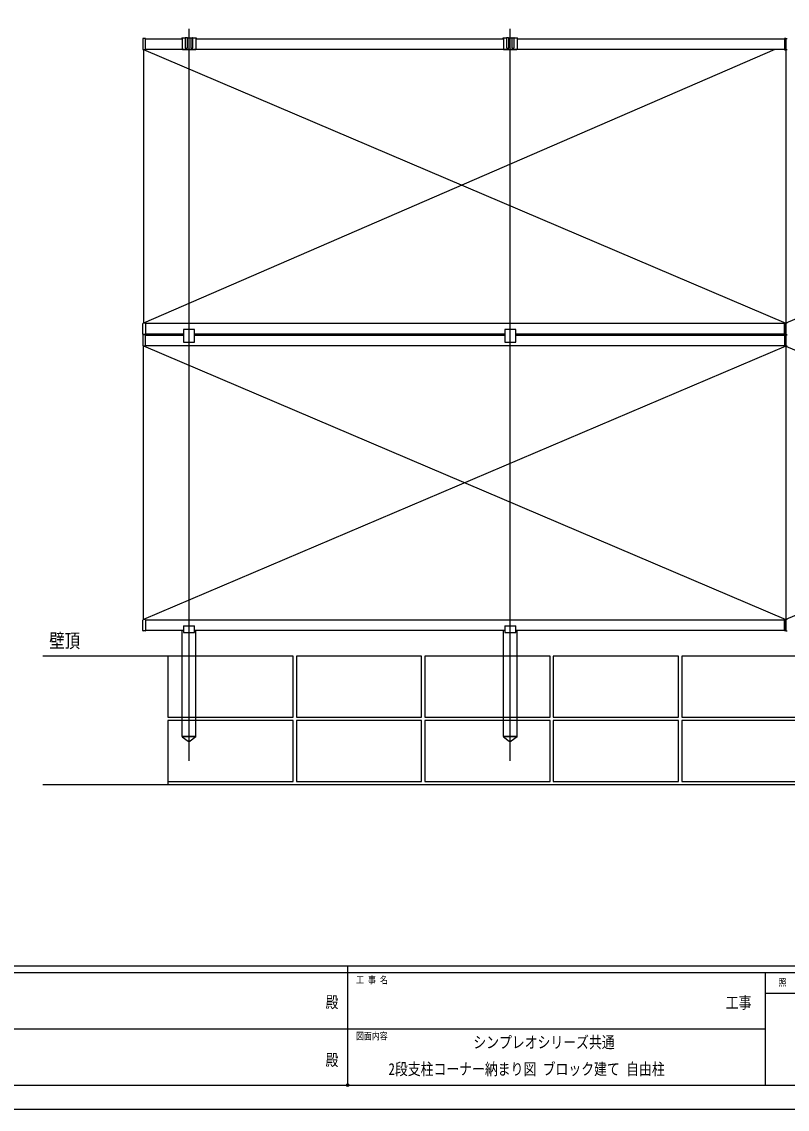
# Model space of a CAD drawing. Units: millimetres, scale not verified. Extents: x -4205 to 4205, y -2970 to 2970.
# Drawn here: x -1020 to 1364, y -2970 to 415 of the extents above; entities that cross this region are included whole.
import ezdxf
from ezdxf.enums import TextEntityAlignment as Align

# ---------------------------------------------------------------- set-up
doc = ezdxf.new("R2010")
doc.units = ezdxf.units.MM
doc.header["$LTSCALE"] = 16
doc.header["$PDMODE"] = 32
doc.header["$PDSIZE"] = 8
for name, color, linetype in [('0-2_USER1', 3, 'Continuous'), ('0-4_YKK_A1', 4, 'Continuous'), ('0-6_YKK_ZWAK', 7, 'Continuous')]:
    doc.layers.add(name, color=color, linetype=linetype)
doc.styles.add('ＭＳ ゴシック', font='')
doc.styles.get('ＭＳ ゴシック').set_extended_font_data('MS Gothic')

msp = doc.modelspace()

# ---------------------------------------------------------------- linework, layer by layer
at = {"layer": '0-4_YKK_A1'}
for p, q in [((-498.6, -1885.25), (-498.6, 393.32)), ((501.41, -1885.25), (501.41, 393.32)), ((-642.6, 362.24), (-642.6, 329.6)), ((-634.91, 363.65), (-641.66, 363.24)), ((-634.6, 362.54), (-519.6, 362.54)), ((-510.6, 364.54), (-520.1, 364.54)), ((-519.6, 364.54), (-519.6, 330.03)), ((-510.6, 364.54), (-510.6, 336.04)), ((-504.6, 365.54), (-509.6, 365.54)), ((-493.6, 364.54), (-503.6, 364.54)), ((-503.6, 336.04), (-503.6, 364.54)), ((-493.6, 364.54), (-493.6, 336.04)), ((-492.6, 365.54), (-487.6, 365.54)), ((-477.1, 364.54), (-486.6, 364.54)), ((-486.6, 336.04), (-486.6, 364.54)), ((-477.6, 364.54), (-477.6, 330.03)), ((-477.6, 362.54), (480.41, 362.54)), ((489.41, 364.54), (479.91, 364.54)), ((480.41, 364.54), (480.41, 330.03)), ((489.41, 364.54), (489.41, 336.04)), ((495.41, 365.54), (490.41, 365.54)), ((506.41, 364.54), (496.41, 364.54)), ((496.41, 336.04), (496.41, 364.54)), ((506.41, 364.54), (506.41, 336.04)), ((507.41, 365.54), (512.41, 365.54)), ((522.91, 364.54), (513.41, 364.54)), ((513.41, 336.04), (513.41, 364.54)), ((522.41, 364.54), (522.41, 330.03)), ((522.41, 362.54), (1354.9, 362.54)), ((1354.9, 363.2), (1354.9, 362.4)), ((1354.9, 362.4), (1354.9, 329.16)), ((1359.4, 363.66), (1355.09, 363.4)), ((1359.4, 362.66), (1359.4, 329.16)), ((1359.4, 362.54), (1359.4, -557.46)), ((1359.4, 362.54), (1359.4, -557.46)), ((-634.91, 328.19), (-641.66, 328.6)), ((-640.6, 328.54), (1359.4, -522.89)), ((1324.9, 328.54), (-640.6, -523.45)), ((-640.6, 328.54), (-640.6, -523.45)), ((-634.6, 328.49), (-634.6, 329.17)), ((1354.9, 328.54), (-634.6, 328.54)), ((-518.6, 329.03), (-499.31, 329.03)), ((-498.38, 329.03), (-498.81, 329.03)), ((-497.88, 329.03), (-478.6, 329.03)), ((481.41, 329.03), (500.69, 329.03)), ((501.62, 329.03), (501.19, 329.03)), ((502.12, 329.03), (521.41, 329.03)), ((1354.9, 329.16), (1354.9, 328.37)), ((1355.46, 328.16), (1359.4, 328.16)), ((1359.4, 328.16), (1359.4, 329.16)), ((3359.4, 328.24), (1359.4, -522.89)), ((1363.34, 328.16), (1359.4, 328.16)), ((-642.6, -557.15), (-642.6, -524.51)), ((-634.91, -523.1), (-641.66, -523.52)), ((-634.6, -523.4), (-634.6, -524.08)), ((-634.6, -523.46), (1354.9, -523.46)), ((1354.9, -523.89), (1354.9, -523.1)), ((1354.9, -557.13), (1354.9, -523.89)), ((1355.46, -522.89), (1359.4, -522.89)), ((1359.4, -522.89), (1359.4, -523.89)), ((1363.34, -522.89), (1359.4, -522.89)), ((1359.4, -557.4), (1359.4, -523.89)), ((-642.6, -560.26), (-642.6, -592.9)), ((-634.91, -558.56), (-641.66, -558.15)), ((-634.91, -558.85), (-641.66, -559.26)), ((-515.85, -557.46), (-634.6, -557.46)), ((-634.6, -559.96), (-515.85, -559.96)), ((-515.85, -542.46), (-515.85, -582.46)), ((484.16, -557.46), (-481.35, -557.46)), ((-481.35, -559.96), (484.16, -559.96)), ((484.16, -542.46), (484.16, -582.46)), ((1354.9, -557.46), (518.66, -557.46)), ((518.66, -559.96), (1354.9, -559.96)), ((1354.9, -557.93), (1354.9, -557.13)), ((1354.9, -559.3), (1354.9, -560.1)), ((1354.9, -560.1), (1354.9, -593.34)), ((1359.4, -558.39), (1355.09, -558.13)), ((1359.4, -558.84), (1355.09, -559.1)), ((1359.4, -559.84), (1359.4, -593.34)), ((1359.4, -559.96), (1359.4, -1479.96)), ((1359.4, -559.96), (1359.4, -1479.96)), ((-634.91, -594.31), (-641.66, -593.9)), ((-640.6, -593.96), (1359.4, -1445.39)), ((-640.6, -1445.95), (-640.6, -593.96)), ((1359.4, -594.34), (-640.6, -1445.95)), ((-634.6, -594.01), (-634.6, -593.33)), ((1354.9, -593.96), (-634.6, -593.96)), ((-515.85, -582.46), (-481.35, -582.46)), ((484.16, -582.46), (518.66, -582.46)), ((1354.9, -593.34), (1354.9, -594.13)), ((1355.46, -594.34), (1359.4, -594.34)), ((1359.4, -594.34), (1359.4, -593.34)), ((3359.4, -594.26), (1359.4, -1445.39)), ((1363.34, -594.34), (1359.4, -594.34)), ((1359.4, -594.34), (3359.4, -1445.66)), ((-642.6, -1479.65), (-642.6, -1447.01)), ((-634.91, -1445.6), (-641.66, -1446.02)), ((-634.6, -1445.9), (-634.6, -1446.58)), ((-634.6, -1445.96), (1354.9, -1445.96)), ((1354.9, -1446.39), (1354.9, -1445.6)), ((1354.9, -1479.63), (1354.9, -1446.39)), ((1355.46, -1445.39), (1359.4, -1445.39)), ((1359.4, -1445.39), (1359.4, -1446.39)), ((1363.34, -1445.39), (1359.4, -1445.39)), ((1359.4, -1479.9), (1359.4, -1446.39)), ((-634.91, -1481.06), (-641.66, -1480.65)), ((-515.9, -1479.96), (-634.6, -1479.96)), ((-519.6, -1559.96), (-519.6, -1479.96)), ((-515.9, -1464.96), (-481.3, -1464.96)), ((-515.9, -1464.96), (-515.9, -1485.96)), ((-515.9, -1485.96), (-481.3, -1485.96)), ((-481.3, -1485.96), (-481.3, -1464.96)), ((484.11, -1479.96), (-481.3, -1479.96)), ((-477.6, -1559.96), (-477.6, -1479.96)), ((480.41, -1559.96), (480.41, -1479.96)), ((484.11, -1464.96), (518.71, -1464.96)), ((484.11, -1464.96), (484.11, -1485.96)), ((484.11, -1485.96), (518.71, -1485.96)), ((518.71, -1485.96), (518.71, -1464.96)), ((1354.9, -1479.96), (518.71, -1479.96)), ((522.41, -1559.96), (522.41, -1479.96)), ((1354.9, -1480.43), (1354.9, -1479.63)), ((1359.4, -1480.89), (1355.09, -1480.63)), ((-564.6, -1559.96), (-954.01, -1559.96)), ((-519.6, -1809.96), (-519.6, -1559.96)), ((-477.6, -1809.96), (-477.6, -1559.96)), ((480.41, -1809.96), (480.41, -1559.96)), ((522.41, -1809.96), (522.41, -1559.96)), ((-517.1, -1809.96), (-480.1, -1809.96)), ((-477.6, -1810.96), (-495.41, -1823.81)), ((482.91, -1809.96), (519.91, -1809.96)), ((522.41, -1810.96), (504.6, -1823.81)), ((3752.59, -1959.96), (-954.01, -1959.96)), ((-564.6, -1949.96), (-174.6, -1949.96))]:
    msp.add_line(p, q, dxfattribs=at)
for points in [[(-634.6, 329.17), (-634.6, 362.67), (-634.6, 363.35)], [(1359.4, 362.66), (1359.4, 363.66), (1363.71, 363.4)], [(-634.6, -524.08), (-634.6, -557.58), (-634.6, -558.26)], [(-634.6, -593.33), (-634.6, -559.83), (-634.6, -559.15)], [(-481.35, -582.21), (-481.35, -542.46), (-515.85, -542.46)], [(518.66, -582.21), (518.66, -542.46), (484.16, -542.46)], [(1359.4, -557.4), (1359.4, -558.39), (1363.71, -558.13)], [(1359.4, -559.84), (1359.4, -558.84), (1363.71, -559.1)], [(-634.6, -1446.58), (-634.6, -1480.08), (-634.6, -1480.76)], [(1359.4, -1479.9), (1359.4, -1480.89), (1363.71, -1480.63)], [(-174.6, -1949.96), (-174.6, -1759.96), (-564.6, -1759.96), (-564.6, -1959.96)], [(-477.6, -1810.96), (-477.6, -1809.96), (-519.6, -1809.96), (-519.6, -1810.96)], [(-477.6, -1810.96), (-519.6, -1810.96), (-501.79, -1823.81)], [(522.41, -1810.96), (522.41, -1809.96), (480.41, -1809.96), (480.41, -1810.96)], [(522.41, -1810.96), (480.41, -1810.96), (498.22, -1823.81)]]:
    msp.add_lwpolyline(points, dxfattribs=at)
for points in [[(-174.6, -1749.96), (-174.6, -1559.96), (-564.6, -1559.96), (-564.6, -1749.96)], [(225.4, -1749.96), (225.4, -1559.96), (-164.6, -1559.96), (-164.6, -1749.96)], [(625.4, -1749.96), (625.4, -1559.96), (235.4, -1559.96), (235.4, -1749.96)], [(1025.4, -1749.96), (1025.4, -1559.96), (635.4, -1559.96), (635.4, -1749.96)], [(1425.4, -1749.96), (1425.4, -1559.96), (1035.4, -1559.96), (1035.4, -1749.96)], [(225.4, -1949.96), (225.4, -1759.96), (-164.6, -1759.96), (-164.6, -1949.96)], [(625.4, -1949.96), (625.4, -1759.96), (235.4, -1759.96), (235.4, -1949.96)], [(1025.4, -1949.96), (1025.4, -1759.96), (635.4, -1759.96), (635.4, -1949.96)], [(1425.4, -1949.96), (1425.4, -1759.96), (1035.4, -1759.96), (1035.4, -1949.96)]]:
    msp.add_lwpolyline(points, close=True, dxfattribs=at)
for centre, radius, start, end in [((-641.6, 362.24), 1, 93.5, 180), ((-634.9, 363.35), 0.3, 0, 93.5), ((-520.1, 362.54), 2, 90, 180), ((-509.6, 364.54), 1, 90, 180), ((-504.6, 364.54), 1, 0, 90), ((-492.6, 364.54), 1, 90, 180), ((-487.6, 364.54), 1, 0, 90), ((-477.1, 362.54), 2, 0, 90), ((479.91, 362.54), 2, 90, 180), ((490.41, 364.54), 1, 90, 180), ((495.41, 364.54), 1, 0, 90), ((507.41, 364.54), 1, 90, 180), ((512.41, 364.54), 1, 0, 90), ((522.91, 362.54), 2, 0, 90), ((1355.1, 363.2), 0.2, 93.5, 180), ((-641.6, 329.6), 1, 180, 266.5), ((-634.9, 328.49), 0.3, 266.5, 0), ((-518.6, 330.03), 1, 180, 270), ((-507.1, 336.04), 3.5, 180, 0), ((-498.6, 328.33), 1, 44.427, 135.573), ((-490.1, 336.04), 3.5, 180, 0), ((-478.6, 330.03), 1, 270, 0), ((481.41, 330.03), 1, 180, 270), ((492.91, 336.04), 3.5, 180, 0), ((501.41, 328.33), 1, 44.427, 135.573), ((509.91, 336.04), 3.5, 180, 0), ((521.41, 330.03), 1, 270, 0), ((1355.1, 328.37), 0.201, 179.90369, 269.4192), ((1363.7, 328.37), 0.201, 270.5808, 0.09631), ((-641.6, -524.51), 1, 93.5, 180), ((-634.9, -523.4), 0.3, 0, 93.5), ((1355.1, -523.1), 0.201, 90.5808, 180.09631), ((1363.7, -523.1), 0.201, 359.90369, 89.4192), ((-641.6, -557.15), 1, 180, 266.5), ((-641.6, -560.26), 1, 93.5, 180), ((-634.9, -558.26), 0.3, 266.5, 0), ((-634.9, -559.15), 0.3, 0, 93.5), ((1355.1, -557.93), 0.2, 180, 266.5), ((1355.1, -559.3), 0.2, 93.5, 180), ((-641.6, -592.9), 1, 180, 266.5), ((-634.9, -594.01), 0.3, 266.5, 0), ((1355.1, -594.13), 0.201, 179.90369, 269.4192), ((1363.7, -594.13), 0.201, 270.5808, 0.09631), ((-641.6, -1447.01), 1, 93.5, 180), ((-634.9, -1445.9), 0.3, 0, 93.5), ((1355.1, -1445.6), 0.201, 90.5808, 180.09631), ((1363.7, -1445.6), 0.201, 359.90369, 89.4192), ((-641.6, -1479.65), 1, 180, 266.5), ((-634.9, -1480.76), 0.3, 266.5, 0), ((1355.1, -1480.43), 0.2, 180, 266.5), ((-498.6, -1819.96), 5, 230.35793, 309.64207), ((501.41, -1819.96), 5, 230.35793, 309.64207)]:
    msp.add_arc(centre, radius, start, end, dxfattribs=at)
for centre, start_param, end_param in [((1355.46, 329.16), 4.6587856, 4.712389), ((1363.34, 329.16), 4.712389, 4.7659923), ((1355.46, -523.89), 1.5707963, 1.6243997), ((1363.34, -523.89), 1.517193, 1.5707963), ((1355.46, -593.34), 4.6587856, 4.712389), ((1363.34, -593.34), 4.712389, 4.7659923), ((1355.46, -1446.39), 1.5707963, 1.6243997), ((1363.34, -1446.39), 1.517193, 1.5707963)]:
    msp.add_ellipse(centre, major_axis=(6.74, 0), ratio=0.148374, start_param=start_param, end_param=end_param, dxfattribs=at)
at = {"layer": '0-6_YKK_ZWAK'}
for p, q in [((3895.02, -2525), (-3904.98, -2525)), ((-4.98, -2525), (-4.98, -2895)), ((-4.98, -2545), (-1304.98, -2545)), ((1295.02, -2545), (-4.98, -2545)), ((1985.02, -2610), (1295.02, -2610)), ((-1297.48, -2720), (-4.98, -2720)), ((-4.98, -2720), (1295.02, -2720)), ((-1304.98, -2895), (-4.98, -2895)), ((-4.98, -2895), (1295.02, -2895)), ((1295.02, -2895), (1985.02, -2895))]:
    msp.add_line(p, q, dxfattribs=at)
msp.add_lwpolyline([(-4205, -2970), (4205, -2970), (4205, 2970), (-4205, 2970)], close=True, dxfattribs=at)
msp.add_lwpolyline([(1985.02, -2545), (1295.02, -2545), (1295.02, -2895)], dxfattribs=at)
msp.add_point((-4.98, -2895), dxfattribs=at)

# ---------------------------------------------------------------- texts
at = {"layer": '0-2_USER1', "style": 'ＭＳ ゴシック', "width": 0.8}
for s, height, p in [('壁頂', 43.99, (-933.86, -1546.81)), ('シンプレオシリーズ共通', 36.66, (386.35, -2790.83)), ('2段支柱コーナー納まり図 ブロック建て 自由柱', 36.66, (122.35, -2874.17))]:
    msp.add_text(s, height=height, dxfattribs=at).set_placement(p, align=Align.BOTTOM_LEFT)
at = {"layer": '0-6_YKK_ZWAK', "style": 'ＭＳ ゴシック', "width": 0.8}
for s, height, p in [('工 事 名', 21.99, (21.27, -2585)), ('照     査', 21.99, (1336.42, -2592.5)), ('殿', 36.66, (-73.67, -2665.83)), ('工事', 36.66, (1172.33, -2667.47)), ('図面内容', 21.99, (21.27, -2760)), ('殿', 36.66, (-73.67, -2845.83))]:
    msp.add_text(s, height=height, dxfattribs=at).set_placement(p, align=Align.BOTTOM_LEFT)

doc.saveas('drawing.dxf')
